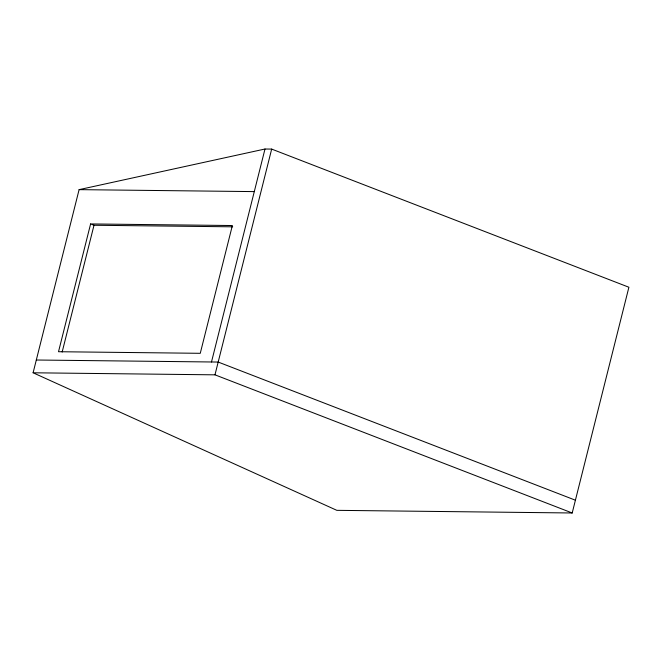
<?xml version="1.0" encoding="UTF-8"?>
<svg xmlns="http://www.w3.org/2000/svg" width="662" height="662" viewBox="0 0 662 662"><rect width="100%" height="100%" fill="white"/><g stroke="black" fill="none" stroke-linecap="round" stroke-linejoin="round"><path stroke-width="0.99" d="M33.1 372.789L79.101 189.638L264.99 149.016L271.677 149.091L628.9 287.242L572.2 512.984L336.834 510.336L33.1 372.789L214.976 374.833L572.2 512.984M90.603 223.938L58.513 351.721L200.263 353.309L232.362 225.535L90.603 223.938L94.004 225.254L232.676 226.818M62.162 352.035L94.004 225.254M211.492 361.982L264.99 149.016M214.976 374.833L271.677 149.091M79.101 189.638L254.291 191.608M36.311 360.012L218.187 362.056L575.41 500.199"/></g></svg>
